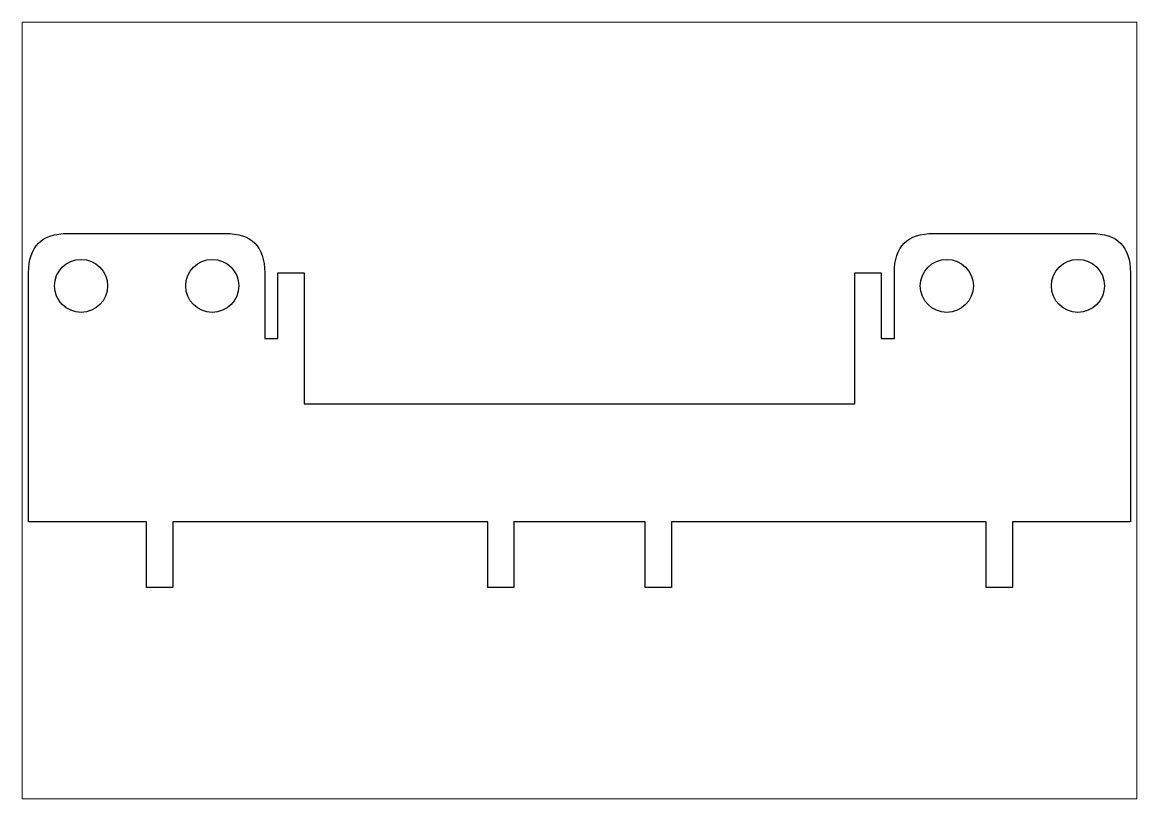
# Paper-space layout 'Layout1' of a CAD drawing. Extents: x 29 to 258, y 20 to 180.
# The model-space entities are those that its viewports show. They can reach past a viewport. Long polylines and large blocks are cut down to what shows.
import ezdxf

# ---------------------------------------------------------------- set-up
doc = ezdxf.new("R2010")
doc.units = 0
doc.layers.get('0').update_dxf_attribs({"linetype": 'CONTINUOUS'})
doc.layers.add('LAYER_1', color=7, linetype='CONTINUOUS')

msp = doc.modelspace()

# ---------------------------------------------------------------- linework, layer by layer
at = {"layer": 'LAYER_1', "color": 7}
for p, q in [((1, 22.000007), (13, 21.999998)), ((66.999999, 21.999998), (78.999997, 22.000007)), ((-2, -0.000008), (-2, 19.000007)), ((16, 18.999999), (16, 13.999992)), ((17, 13.999992), (17, 18.999999)), ((17, 18.999999), (19, 18.999999)), ((19, 18.999999), (19, 9.000002)), ((60.999999, 9.000002), (60.999999, 18.999999)), ((60.999999, 18.999999), (63.000001, 18.999999)), ((63.000001, 18.999999), (63.000001, 13.999992)), ((63.999999, 13.999992), (63.999999, 18.999999)), ((82, 19.000007), (82, -0.000008)), ((4.02375, 17.999998), (4.02375, 17.999998)), ((14.02375, 17.999998), (14.02375, 17.999998)), ((70.023751, 17.999998), (70.023751, 17.999998)), ((80.023751, 17.999998), (80.023751, 17.999998)), ((16, 13.999992), (17, 13.999992)), ((63.000001, 13.999992), (63.999999, 13.999992)), ((19, 9.000002), (60.999999, 9.000002)), ((7, -0.000008), (-2, -0.000008)), ((7, -4.999998), (7, -0.000008)), ((32.999999, -0.000008), (9, -0.000008)), ((9, -0.000008), (9, -4.999998)), ((32.999999, -4.999998), (32.999999, -0.000008)), ((45, -0.000008), (35.000001, -0.000008)), ((35.000001, -0.000008), (35.000001, -4.999998)), ((45, -4.999998), (45, -0.000008)), ((70.999999, -0.000008), (46.999999, -0.000008)), ((46.999999, -0.000008), (46.999999, -4.999998)), ((70.999999, -4.999998), (70.999999, -0.000008)), ((82, -0.000008), (73.000001, -0.000008)), ((73.000001, -0.000008), (73.000001, -4.999998)), ((9, -4.999998), (7, -4.999998)), ((35.000001, -4.999998), (32.999999, -4.999998)), ((46.999999, -4.999998), (45, -4.999998)), ((73.000001, -4.999998), (70.999999, -4.999998))]:
    msp.add_line(p, q, dxfattribs=at)
for points in [[(-2, 19.000007), (-2, 21), (-1, 21.999998), (1, 22.000007)], [(13, 21.999998), (15, 21.999998), (16, 21), (16, 18.999999)], [(63.999999, 18.999999), (63.999999, 21), (65, 21.999998), (66.999999, 21.999998)], [(78.999997, 22.000007), (80.999999, 21.999998), (82, 21), (82, 19.000007)], [(-0.02375, 17.999998), (-0.02375, 19.114309), (0.882314, 20.017636), (2, 20.017636)], [(2, 20.017636), (3.117686, 20.017636), (4.02375, 19.114309), (4.02375, 17.999998)], [(9.97625, 17.999998), (9.97625, 19.114309), (10.882314, 20.017636), (12, 20.017636)], [(12, 20.017636), (13.117686, 20.017636), (14.02375, 19.114309), (14.02375, 17.999998)], [(65.976251, 17.999998), (65.976251, 19.114309), (66.882314, 20.017636), (68.000001, 20.017636)], [(68.000001, 20.017636), (69.117687, 20.017636), (70.023751, 19.114309), (70.023751, 17.999998)], [(75.97625, 17.999998), (75.97625, 19.114309), (76.882314, 20.017636), (78.000001, 20.017636)], [(78.000001, 20.017636), (79.117687, 20.017636), (80.023751, 19.114309), (80.023751, 17.999998)], [(2, 15.98236), (0.882314, 15.98236), (-0.02375, 16.885687), (-0.02375, 17.999998)], [(4.02375, 17.999998), (4.02375, 16.885687), (3.117686, 15.98236), (2, 15.98236)], [(12, 15.98236), (10.882314, 15.98236), (9.97625, 16.885687), (9.97625, 17.999998)], [(14.02375, 17.999998), (14.02375, 16.885687), (13.117686, 15.98236), (12, 15.98236)], [(68.000001, 15.98236), (66.882314, 15.98236), (65.976251, 16.885687), (65.976251, 17.999998)], [(70.023751, 17.999998), (70.023751, 16.885687), (69.117687, 15.98236), (68.000001, 15.98236)], [(78.000001, 15.98236), (76.882314, 15.98236), (75.97625, 16.885687), (75.97625, 17.999998)], [(80.023751, 17.999998), (80.023751, 16.885687), (79.117687, 15.98236), (78.000001, 15.98236)]]:
    msp.add_open_spline(points, degree=3, dxfattribs=at)

psp = doc.layouts.get("Layout1")

# ---------------------------------------------------------------- viewports
at = {"layer": '0', "linetype": 'Continuous'}
psp.add_viewport(center=(143.44, 99.96), size=(229.5, 159.9353), view_center_point=(40, 8.500004), view_height=59.206819, dxfattribs=at)

doc.saveas('drawing.dxf')
